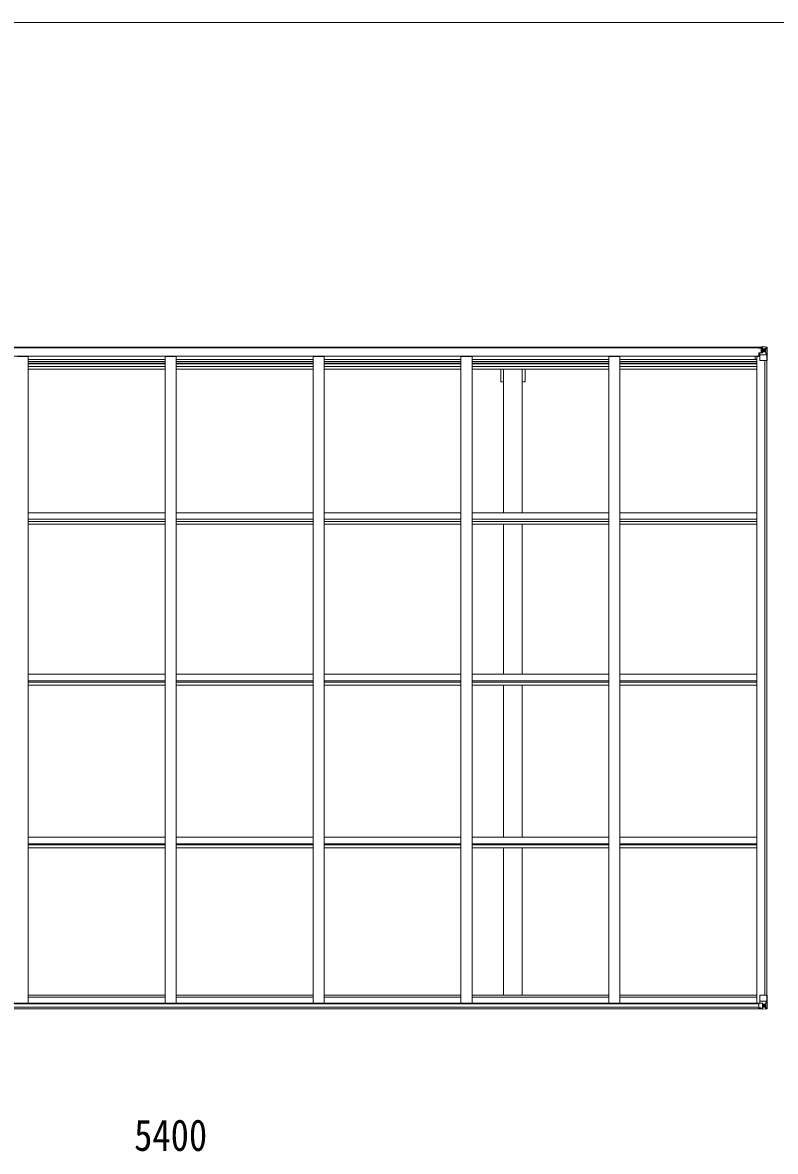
# Model space of a CAD drawing. Units: millimetres at full size, sheet at 1:30; details may follow other scales. Extents: x -8385 to 8479, y -5853 to 5787.
# Drawn here: x 1804 to 5213, y 673 to 5787 of the extents above; entities that cross this region are included whole.
import ezdxf
from ezdxf.enums import TextEntityAlignment as Align

# ---------------------------------------------------------------- set-up
doc = ezdxf.new("R2010")
doc.units = ezdxf.units.MM
doc.header["$LTSCALE"] = 30
for name, color, linetype, lineweight in [('0-1_本体', 4, 'Continuous', 9), ('0-2_部品', 7, 'Continuous', 9), ('0-A_寸法', 6, 'Continuous', 9), ('F-0_240', 7, 'Continuous', 9)]:
    doc.layers.add(name, color=color, linetype=linetype, lineweight=lineweight)
doc.styles.add('ＭＳ ゴシック', font='')
doc.styles.get('ＭＳ ゴシック').set_extended_font_data('MS Gothic')

msp = doc.modelspace()

# ---------------------------------------------------------------- linework, layer by layer
at = {"layer": '0-1_本体'}
for p, q in [((-204.37, 4316.31), (5152.63, 4316.31)), ((-204.37, 4314.25), (5152.63, 4314.25)), ((-173.37, 4276.05), (5121.63, 4276.05)), ((1779.13, 4274.01), (1829.13, 4274.01)), ((1829.13, 1344.1), (1829.13, 4274.01)), ((1829.13, 4260.97), (2449.13, 4260.97)), ((1829.13, 4251.61), (2449.13, 4251.61)), ((2449.13, 4274.01), (2499.13, 4274.01)), ((2449.13, 1344.1), (2449.13, 4274.01)), ((2499.13, 1344.1), (2499.13, 4274.01)), ((2499.13, 4260.97), (3119.13, 4260.97)), ((2499.13, 4251.61), (3119.13, 4251.61)), ((3169.13, 4274.01), (3119.13, 4274.01)), ((3119.13, 1344.1), (3119.13, 4274.01)), ((3169.13, 1344.1), (3169.13, 4274.01)), ((3169.13, 4260.97), (3789.13, 4260.97)), ((3169.13, 4251.61), (3789.13, 4251.61)), ((3839.13, 4274.01), (3789.13, 4274.01)), ((3789.13, 1344.1), (3789.13, 4274.01)), ((3839.13, 1344.1), (3839.13, 4274.01)), ((3839.13, 4260.97), (4459.13, 4260.97)), ((3839.13, 4251.61), (4459.13, 4251.61)), ((4509.13, 4274.01), (4459.13, 4274.01)), ((4459.13, 1344.1), (4459.13, 4274.01)), ((4509.13, 1344.1), (4509.13, 4274.01)), ((4509.13, 4260.97), (5129.13, 4260.97)), ((4509.13, 4251.61), (5129.13, 4251.61)), ((5121.63, 4260.97), (5121.63, 4276.05)), ((5142.13, 4274.62), (5129.13, 4274.62)), ((5129.13, 1344.1), (5129.13, 4274.62)), ((5164.43, 1380.45), (5164.43, 4255.54)), ((5165.13, 1380.45), (5165.13, 4255.54)), ((5174.13, 1380.45), (5174.13, 4255.54)), ((1829.13, 4244.53), (2449.13, 4244.53)), ((1829.13, 4240.75), (2449.13, 4240.75)), ((1829.13, 4229.4), (2449.13, 4229.4)), ((1829.13, 4216.58), (2449.13, 4216.58)), ((2499.13, 4244.53), (3119.13, 4244.53)), ((2499.13, 4240.75), (3119.13, 4240.75)), ((2499.13, 4229.4), (3119.13, 4229.4)), ((2499.13, 4216.58), (3119.13, 4216.58)), ((3169.13, 4244.53), (3789.13, 4244.53)), ((3169.13, 4240.75), (3789.13, 4240.75)), ((3169.13, 4229.4), (3789.13, 4229.4)), ((3169.13, 4216.58), (3789.13, 4216.58)), ((3839.13, 4244.53), (4459.13, 4244.53)), ((3839.13, 4240.75), (4459.13, 4240.75)), ((3839.13, 4229.4), (4459.13, 4229.4)), ((3839.13, 4216.58), (4459.13, 4216.58)), ((3969.13, 4160.31), (3969.13, 4216.58)), ((3981.63, 3565.82), (3981.63, 4216.58)), ((4066.63, 3565.82), (4066.63, 4216.58)), ((4509.13, 4244.53), (5129.13, 4244.53)), ((4509.13, 4240.75), (5129.13, 4240.75)), ((4509.13, 4229.4), (5129.13, 4229.4)), ((4509.13, 4216.58), (5129.13, 4216.58)), ((3969.13, 4160.31), (3981.63, 4160.31)), ((1829.13, 3565.82), (2449.13, 3565.82)), ((1829.13, 3536.74), (2449.13, 3536.74)), ((2499.13, 3565.82), (3119.13, 3565.82)), ((2499.13, 3536.74), (3119.13, 3536.74)), ((3169.13, 3565.82), (3789.13, 3565.82)), ((3169.13, 3536.74), (3789.13, 3536.74)), ((3839.13, 3565.82), (4459.13, 3565.82)), ((3839.13, 3536.74), (4459.13, 3536.74)), ((4509.13, 3565.82), (5129.92, 3565.82)), ((4509.13, 3536.74), (5129.92, 3536.74)), ((1829.13, 3527.25), (2449.13, 3527.25)), ((1829.13, 3514.36), (2449.13, 3514.36)), ((2499.13, 3527.25), (3119.13, 3527.25)), ((2499.13, 3514.36), (3119.13, 3514.36)), ((3169.13, 3527.25), (3789.13, 3527.25)), ((3169.13, 3514.36), (3789.13, 3514.36)), ((3839.13, 3527.25), (4459.13, 3527.25)), ((3839.13, 3514.36), (4459.13, 3514.36)), ((3981.63, 2835), (3981.63, 3514.36)), ((4066.63, 2835), (4066.63, 3514.36)), ((4509.13, 3527.25), (5129.92, 3527.25)), ((4509.13, 3514.36), (5129.92, 3514.36)), ((1829.13, 2835), (2449.13, 2835)), ((2499.13, 2835), (3119.13, 2835)), ((3169.13, 2835), (3789.13, 2835)), ((3839.13, 2835), (4459.13, 2835)), ((4509.13, 2835), (5129.13, 2835)), ((1829.13, 2805.55), (2449.13, 2805.55)), ((1829.13, 2798.48), (2449.13, 2798.48)), ((1829.13, 2785.51), (2449.13, 2785.51)), ((2499.13, 2805.55), (3119.13, 2805.55)), ((2499.13, 2798.48), (3119.13, 2798.48)), ((2499.13, 2785.51), (3119.13, 2785.51)), ((3169.13, 2805.55), (3789.13, 2805.55)), ((3169.13, 2798.48), (3789.13, 2798.48)), ((3169.13, 2785.51), (3789.13, 2785.51)), ((3839.13, 2805.55), (4459.13, 2805.55)), ((3839.13, 2798.48), (4459.13, 2798.48)), ((3839.13, 2785.51), (4459.13, 2785.51)), ((3981.63, 2096.21), (3981.63, 2785.51)), ((4066.63, 2096.21), (4066.63, 2785.51)), ((4509.13, 2805.55), (5129.13, 2805.55)), ((4509.13, 2798.48), (5129.13, 2798.48)), ((4509.13, 2785.51), (5129.13, 2785.51)), ((1829.13, 2096.21), (2449.13, 2096.21)), ((1829.13, 2066.48), (2449.13, 2066.48)), ((1829.13, 2061.85), (2449.13, 2061.85)), ((1829.13, 2048.83), (2449.13, 2048.83)), ((2499.13, 2096.21), (3119.13, 2096.21)), ((2499.13, 2066.48), (3119.13, 2066.48)), ((2499.13, 2061.85), (3119.13, 2061.85)), ((2499.13, 2048.83), (3119.13, 2048.83)), ((3169.13, 2096.21), (3789.13, 2096.21)), ((3169.13, 2066.48), (3789.13, 2066.48)), ((3169.13, 2061.85), (3789.13, 2061.85)), ((3169.13, 2048.83), (3789.13, 2048.83)), ((3839.13, 2096.21), (4459.13, 2096.21)), ((3839.13, 2066.48), (4459.13, 2066.48)), ((3839.13, 2061.85), (4459.13, 2061.85)), ((3839.13, 2048.83), (4459.13, 2048.83)), ((3981.63, 2048.83), (3981.63, 1381.32)), ((4066.63, 2048.83), (4066.63, 1381.32)), ((4509.13, 2096.21), (5129.92, 2096.21)), ((4509.13, 2066.48), (5129.92, 2066.48)), ((4509.13, 2061.85), (5129.92, 2061.85)), ((4509.13, 2048.83), (5129.92, 2048.83)), ((1829.13, 1381.32), (2449.13, 1381.32)), ((2499.13, 1381.32), (3119.13, 1381.32)), ((3169.13, 1381.32), (3789.13, 1381.32)), ((3839.13, 1381.32), (4459.13, 1381.32)), ((4509.13, 1381.32), (5129.13, 1381.32)), ((-189.91, 1344.1), (5154.13, 1344.1)), ((-189.37, 1341.74), (5137.63, 1341.74)), ((1829.13, 1372.2), (2449.13, 1372.2)), ((2499.13, 1372.2), (3119.13, 1372.2)), ((3169.13, 1372.2), (3789.13, 1372.2)), ((3839.13, 1372.2), (4459.13, 1372.2)), ((4509.13, 1372.2), (5129.13, 1372.2)), ((-199.37, 1318.65), (5147.63, 1318.65)), ((-189.37, 1326.08), (5137.63, 1326.08))]:
    msp.add_line(p, q, dxfattribs=at)
msp.add_lwpolyline([(4066.63, 4160.31), (4079.13, 4160.31), (4079.13, 4216.58)], dxfattribs=at)
at = {"layer": '0-2_部品'}
for p, q in [((5136.13, 4313.24), (5136.13, 4314.25)), ((5137.13, 4313.24), (5136.13, 4313.24)), ((5136.13, 4313.24), (5136.13, 4311.68)), ((5136.13, 4311.56), (5136.13, 4311.68)), ((5137.13, 4314.25), (5137.13, 4313.24)), ((5142.13, 4313.24), (5137.13, 4313.24)), ((5142.33, 4316.74), (5140.64, 4316.31)), ((5142.13, 4311.63), (5142.13, 4313.24)), ((5142.13, 4311.63), (5152.13, 4311.55)), ((5142.33, 4316.74), (5142.63, 4316.74)), ((5142.63, 4316.74), (5142.63, 4316.31)), ((5144.13, 4313.5), (5152.13, 4313.5)), ((5144.13, 4313.48), (5152.13, 4313.48)), ((5147.63, 4318.94), (5154.13, 4318.54)), ((5147.63, 4318.06), (5147.63, 4318.94)), ((5154.13, 4317.66), (5147.63, 4318.06)), ((5147.63, 4317.54), (5147.63, 4318.06)), ((5147.63, 4317.54), (5147.63, 4317.13)), ((5147.63, 4317.13), (5152.63, 4317.04)), ((5147.63, 4317.13), (5147.63, 4316.31)), ((5148.63, 4311.18), (5148.63, 4311.41)), ((5148.63, 4291.44), (5148.63, 4311.18)), ((5152.52, 4311.18), (5148.63, 4311.18)), ((5148.63, 4307.55), (5152.63, 4307.55)), ((5148.63, 4299.34), (5152.63, 4299.34)), ((5152.13, 4313.48), (5152.13, 4313.5)), ((5152.13, 4312.48), (5152.13, 4313.48)), ((5152.13, 4312.48), (5152.63, 4312.48)), ((5152.13, 4311.55), (5152.13, 4312.48)), ((5152.14, 4311.55), (5152.13, 4311.55)), ((5152.14, 4311.38), (5152.14, 4311.55)), ((5152.63, 4312.84), (5154.13, 4312.84)), ((5152.63, 4309.3), (5154.13, 4309.3)), ((5154.13, 4318.43), (5166.13, 4317.65)), ((5155.13, 4309.3), (5154.13, 4309.3)), ((5166.13, 4309.3), (5154.13, 4309.3)), ((5160.65, 4302.1), (5160.65, 4301.14)), ((5168.46, 4309.25), (5166.13, 4309.3)), ((5166.22, 4317.64), (5174.15, 4317.17)), ((5168.46, 4295.77), (5168.46, 4309.25)), ((5169.32, 4312.75), (5172.05, 4316.42)), ((5173.29, 4316.2), (5173.29, 4316.13)), ((5173.29, 4255.54), (5173.29, 4316.13)), ((5175.19, 4317.25), (5175.19, 4317.25)), ((5175.19, 4317.21), (5175.19, 4317.25)), ((5176.13, 4316.25), (5176.13, 4316.21)), ((5121.63, 4275.23), (5142.13, 4275.23)), ((5137.63, 4290.41), (5138.63, 4290.42)), ((5137.63, 4275.23), (5137.63, 4290.41)), ((5138.63, 4288.69), (5137.63, 4288.69)), ((5137.63, 4278.54), (5142.13, 4278.54)), ((5142.68, 4290.46), (5138.63, 4290.42)), ((5142.13, 4256.54), (5142.13, 4289.64)), ((5166.13, 4282.21), (5142.13, 4282.21)), ((5153.31, 4292.19), (5142.96, 4290.53)), ((5142.96, 4289.9), (5153.31, 4291.55)), ((5142.96, 4290.53), (5142.96, 4289.9)), ((5173.29, 4255.54), (5143.13, 4255.54)), ((5152.63, 4295.74), (5154.13, 4295.74)), ((5153.31, 4291.55), (5153.31, 4292.19)), ((5166.13, 4295.74), (5154.13, 4295.74)), ((5166.13, 4295.74), (5168.46, 4295.77)), ((5166.13, 4295.74), (5166.13, 4295.74)), ((5172.74, 4282.42), (5166.13, 4282.21)), ((5172.74, 4282.42), (5168.6, 4294.51)), ((5137.63, 1343.29), (5137.63, 1323.14)), ((5147.63, 1344.23), (5138.63, 1344.2)), ((5142.13, 1379.45), (5142.13, 1346.35)), ((5166.13, 1353.78), (5142.13, 1353.78)), ((5142.96, 1346.09), (5153.31, 1344.44)), ((5142.96, 1345.46), (5142.96, 1346.09)), ((5150.61, 1344.23), (5142.96, 1345.46)), ((5176.13, 1380.45), (5143.13, 1380.45)), ((5154.13, 1344.23), (5147.63, 1344.23)), ((5153.31, 1344.44), (5153.31, 1344.23)), ((5154.13, 1344.23), (5154.13, 1317.45)), ((5154.13, 1340.25), (5166.13, 1340.25)), ((5161.61, 1333.89), (5161.61, 1334.85)), ((5172.74, 1353.56), (5166.13, 1353.78)), ((5166.13, 1340.25), (5166.13, 1340.25)), ((5166.13, 1340.25), (5168.46, 1340.22)), ((5168.46, 1340.22), (5168.46, 1326.74)), ((5172.74, 1353.56), (5168.6, 1341.48)), ((5173.29, 1380.45), (5173.29, 1319.86)), ((5176.13, 1319.74), (5176.13, 1380.45)), ((5138.63, 1322.42), (5147.63, 1322.37)), ((5147.63, 1317.05), (5147.63, 1322.99)), ((5166.13, 1326.69), (5154.13, 1326.69)), ((5154.13, 1317.56), (5166.13, 1318.34)), ((5168.46, 1326.74), (5166.13, 1326.68)), ((5166.22, 1318.35), (5174.15, 1318.82)), ((5169.32, 1323.24), (5172.05, 1319.57)), ((5173.29, 1319.79), (5173.29, 1319.86)), ((5175.19, 1318.78), (5175.19, 1318.73))]:
    msp.add_line(p, q, dxfattribs=at)
for points in [[(5142.13, 4311.63), (5142.13, 4311.62), (5136.13, 4311.68)], [(5137.13, 4311.51), (5152.13, 4311.38), (5152.14, 4311.38)], [(5152.13, 4312.48), (5144.13, 4312.48), (5144.13, 4314.25)], [(5147.63, 4317.54), (5152.63, 4317.54), (5152.63, 4292.08)], [(5175.19, 4317.25), (5166.13, 4317.81), (5154.13, 4318.54), (5154.13, 4292.45)], [(5159.69, 4304.02), (5158.73, 4304.02), (5158.73, 4303.06), (5159.69, 4303.06)], [(5161.61, 4304.98), (5161.61, 4305.94), (5160.65, 4305.94), (5160.65, 4304.98)], [(5160.65, 4301.14), (5161.61, 4301.14), (5161.61, 4302.1)], [(5162.57, 4303.06), (5163.53, 4303.06), (5163.53, 4304.02), (5162.57, 4304.02)], [(5176.13, 4316.21), (5176.13, 4255.54), (5173.29, 4255.54)], [(5138.63, 4290.42), (5138.63, 4288.69), (5142.13, 4288.67)], [(5159.69, 1332.93), (5158.73, 1332.93), (5158.73, 1331.97), (5159.69, 1331.97)], [(5161.61, 1334.85), (5160.65, 1334.85), (5160.65, 1333.89)], [(5160.65, 1331.01), (5160.65, 1330.05), (5161.61, 1330.05), (5161.61, 1331.01)], [(5162.57, 1331.97), (5163.53, 1331.97), (5163.53, 1332.93), (5162.57, 1332.93)], [(5137.63, 1323.14), (5137.64, 1323.03), (5147.63, 1322.99)], [(5175.19, 1318.73), (5166.13, 1318.18), (5147.63, 1317.05)]]:
    msp.add_lwpolyline(points, dxfattribs=at)
for centre in [(5161.13, 4303.54), (5161.13, 1332.45)]:
    msp.add_circle(centre, 5.3, dxfattribs=at)
for centre, radius, start, end in [((5136.99, 4319.2), 7.69, 263.56574, 271.03001), ((5152.13, 4314), 0.5, 270.00309, 0.00198), ((5152.13, 4313.98), 0.5, 269.99891, 359.99891), ((5152.13, 4311.05), 0.5, 359.95536, 89.47105), ((5152.12, 4310.87), 0.513, 358.95293, 88.11972), ((5159.69, 4304.98), 0.96, 270, 0), ((5159.69, 4302.1), 0.96, 0, 90), ((5162.57, 4304.98), 0.96, 180, 270), ((5162.57, 4302.1), 0.96, 90, 180), ((5172, 4316.25), 1.28, 357.54105, 48.82169), ((5173.98, 4329.86), 12.7, 264.89689, 270.75534), ((5175.13, 4316.26), 1, 359.99921, 86.49983), ((5175.13, 4316.25), 0.999, 0.04917, 86.5576), ((5175.13, 4316.21), 0.999, 0.04917, 86.5576), ((5143.07, 4289.6), 0.937, 96.73234, 177.67791), ((5143.07, 4288.97), 0.937, 96.73234, 177.67791), ((5143.13, 4256.54), 1, 180, 270), ((5153.2, 4293.12), 0.937, 276.73234, 357.67791), ((5153.2, 4292.48), 0.937, 276.73234, 357.67791), ((5143.13, 1379.45), 1, 90, 180), ((5143.07, 1347.02), 0.937, 182.32209, 263.26766), ((5143.07, 1346.39), 0.937, 182.32209, 263.26766), ((5153.2, 1343.5), 0.937, 50.93398, 83.26766), ((5159.69, 1333.89), 0.96, 270, 0), ((5159.69, 1331.01), 0.96, 0, 90), ((5162.57, 1333.89), 0.96, 180, 270), ((5162.57, 1331.01), 0.96, 90, 180), ((5172.01, 1319.74), 1.28, 311.17831, 2.45895), ((5173.98, 1306.13), 12.7, 89.24466, 95.10311), ((5175.13, 1319.78), 0.999, 273.4424, 359.95083), ((5175.13, 1319.74), 0.999, 273.4424, 359.95083), ((5175.13, 1319.73), 1, 273.50017, 0.00079)]:
    msp.add_arc(centre, radius, start, end, dxfattribs=at)
for centre, major_axis, ratio, start_param, end_param in [((5247.88, 4309.3), (-81.75, 0), 0.061163, 6.2824128, 6.2831853), ((5171.33, 4309.16), (-0.03, 5), 0.573921, 0.7672717, 1.551125), ((5173, 4314.24), (0.02, 3), 0.466854, 0.125683, 0.7596956), ((5173.19, 4317.33), (-2, 0.12), 0.060933, 2.0712557, 3.1453404), ((4974.19, 4329.57), (-201, 12.36), 0.060933, 3.1453404, 3.145839), ((5169.87, 4295.79), (0, 3), 0.468246, 1.5772882, 2.0127935), ((5172.02, 4284.77), (-0.85, 2.32), 0.403757, 3.0087805, 3.9744392), ((5138.63, 1343.29), (-1, -0.021), 0.906239, 4.6936843, 6.2644806), ((5169.87, 1340.19), (0, -3), 0.468246, 4.2703918, 4.7058971), ((5172.02, 1351.22), (-0.85, -2.32), 0.403757, 2.3087461, 3.2744049), ((5138.63, 1323.13), (-1, 0.012), 0.707053, 0.1587743, 1.5795216), ((5247.88, 1326.69), (-81.75, 0), 0.061163, 0, 0.0007725), ((5171.33, 1326.82), (-0.03, -5), 0.573921, 4.7320603, 5.5159136), ((5173, 1321.75), (0.02, -3), 0.466854, 5.5234897, 6.1575023), ((5173.19, 1318.66), (-2, -0.12), 0.060933, 3.1378449, 4.2119296), ((4974.19, 1306.42), (-201, -12.36), 0.060933, 3.1373463, 3.1378449)]:
    msp.add_ellipse(centre, major_axis=major_axis, ratio=ratio, start_param=start_param, end_param=end_param, dxfattribs=at)
at = {"layer": 'F-0_240', "color": 5}
msp.add_line((-8385.45, 5787.34), (8054.55, 5787.34), dxfattribs=at)

# ---------------------------------------------------------------- texts
at = {"layer": '0-A_寸法', "color": 7, "style": 'ＭＳ ゴシック', "width": 0.85}
msp.add_text('5400', height=143, dxfattribs=at).set_placement((2309.13, 632.25), align=Align.BOTTOM_LEFT)

doc.saveas('drawing.dxf')
